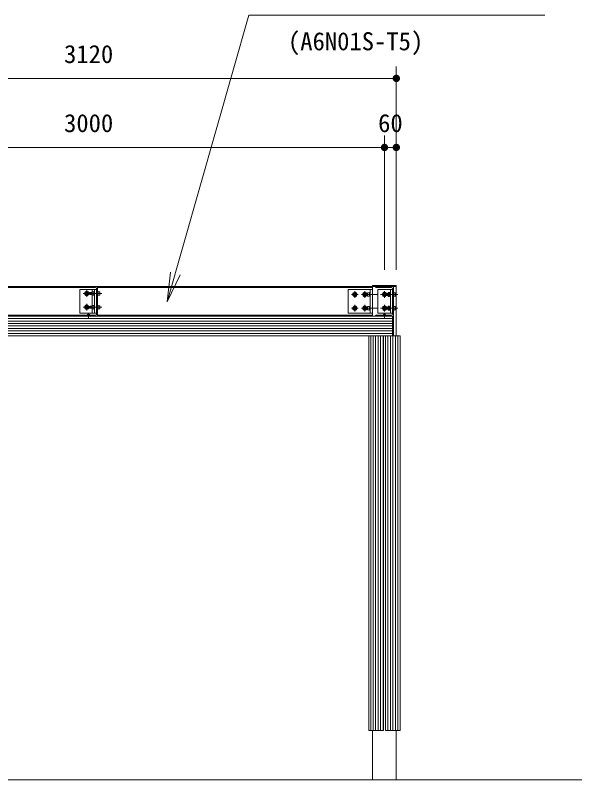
# Model space of a CAD drawing. Units: millimetres at full size, sheet at 1:50. Extents: x -1000 to 22000, y -750 to 15600.
# Drawn here: x 14527 to 17399, y 3684 to 7559 of the extents above; entities that cross this region are included whole.
import ezdxf
from ezdxf.enums import TextEntityAlignment as Align

# ---------------------------------------------------------------- set-up
doc = ezdxf.new("R2010")
doc.units = ezdxf.units.MM
doc.header["$LTSCALE"] = 50
for name, color, linetype, lineweight in [('D-STR', 1, 'Continuous', 13), ('D-STR-DIM', 7, 'Continuous', 13), ('D-STR-HTXT', 7, 'Continuous', 13)]:
    doc.layers.add(name, color=color, linetype=linetype, lineweight=lineweight)
doc.styles.add('ＭＳ ゴシック', font='')
doc.styles.get('ＭＳ ゴシック').set_extended_font_data('MS Gothic')

# ---------------------------------------------------------------- blocks, each defined once
blk = doc.blocks.new('filled_dot')
at = {"color": 0, "linetype": 'Continuous', "lineweight": -2, "const_width": 1.25}
blk.add_lwpolyline([(-0.625, 0, 1), (0.625, 0, 1)], format="xyb", close=True, dxfattribs=at)
blk = doc.blocks.new('open_arrow')
at = {"color": 0, "linetype": 'Continuous', "lineweight": -2}
blk.add_lwpolyline([(7.5, 1.25), (0, 0), (7.5, -1.25)], dxfattribs=at)

msp = doc.modelspace()

# ---------------------------------------------------------------- linework, layer by layer
at = {"layer": 'D-STR'}
for p, q in [((16338.6, 6184.39), (13458.6, 6184.39)), ((14853.6, 6179.89), (13458.6, 6179.89)), ((14943.6, 6184.39), (14853.6, 6184.39)), ((14853.6, 6184.39), (14853.6, 6181.89)), ((14939.1, 6169.39), (14854.1, 6169.39)), ((14854.1, 6049.39), (14854.1, 6169.39)), ((14934.1, 6179.89), (14855.6, 6179.89)), ((14888.6, 6132.39), (14888.6, 6166.39)), ((14917.1, 6156.91), (14917.1, 6169.39)), ((14929.1, 6049.39), (14929.1, 6169.39)), ((14939.1, 6174.89), (14939.1, 6043.89)), ((14939.1, 6169.39), (14939.1, 6049.39)), ((14943.6, 6184.39), (14943.6, 6034.39)), ((16338.6, 6179.89), (14943.6, 6179.89)), ((16213.6, 6169.39), (16213.6, 6049.39)), ((16213.6, 6169.39), (16338.6, 6169.39)), ((16248.6, 6161.39), (16248.6, 6127.39)), ((16298.6, 6161.39), (16298.6, 6127.39)), ((16326.6, 6169.39), (16326.6, 6049.39)), ((16338.6, 6189.39), (16458.6, 6189.39)), ((16338.6, 6189.39), (16338.6, 6034.39)), ((16338.6, 6184.39), (16458.6, 6184.39)), ((16443.6, 6184.39), (16353.6, 6184.39)), ((16353.6, 6184.39), (16353.6, 6181.89)), ((16434.1, 6179.89), (16355.6, 6179.89)), ((16439.1, 6169.39), (16364.1, 6169.39)), ((16364.1, 6169.39), (16364.1, 6049.39)), ((16398.6, 6161.39), (16398.6, 6127.39)), ((16428.6, 6169.39), (16428.6, 6049.39)), ((16439.1, 6174.89), (16439.1, 6043.89)), ((16439.1, 6169.39), (16439.1, 6049.39)), ((16443.6, 6184.39), (16443.6, 6034.39)), ((16458.6, 6189.39), (16458.6, 5934.39)), ((14964.68, 6149.39), (14871.6, 6149.39)), ((14880.11, 6154.29), (14888.6, 6159.19)), ((14880.11, 6144.49), (14880.11, 6154.29)), ((14888.6, 6139.59), (14880.11, 6144.49)), ((14888.6, 6159.19), (14897.09, 6154.29)), ((14897.09, 6144.49), (14888.6, 6139.59)), ((14897.09, 6154.29), (14897.09, 6144.49)), ((14906.4, 6154.39), (14905.2, 6153.19)), ((14905.2, 6145.59), (14905.2, 6153.19)), ((14906.4, 6144.39), (14905.2, 6145.59)), ((14906.4, 6144.39), (14906.4, 6154.39)), ((14906.4, 6154.39), (14917, 6154.39)), ((14917, 6144.39), (14906.4, 6144.39)), ((14917.75, 6157.87), (14917, 6156.76)), ((14917, 6156.76), (14917, 6142.01)), ((14917.75, 6149.39), (14917, 6151.78)), ((14917.75, 6149.39), (14917, 6147)), ((14917.75, 6140.9), (14917, 6142.01)), ((14917.1, 6086.91), (14917.1, 6141.86)), ((14925, 6157.87), (14917.75, 6157.87)), ((14925, 6149.39), (14917.75, 6149.39)), ((14925, 6140.9), (14917.75, 6140.9)), ((14925, 6158.59), (14925, 6140.19)), ((14925, 6158.59), (14927.5, 6158.59)), ((14925, 6149.39), (14927.5, 6151.89)), ((14927.5, 6149.39), (14925, 6146.89)), ((14927.5, 6140.19), (14925, 6140.19)), ((14929.1, 6160.39), (14927.5, 6160.39)), ((14927.5, 6160.39), (14927.5, 6138.39)), ((14927.5, 6138.39), (14929.1, 6138.39)), ((14929.1, 6138.39), (14929.1, 6160.39)), ((14943.6, 6160.39), (14945.2, 6160.39)), ((14943.6, 6138.39), (14943.6, 6160.39)), ((14945.2, 6138.39), (14943.6, 6138.39)), ((14945.2, 6160.39), (14945.2, 6138.39)), ((14945.2, 6157.39), (14954.6, 6157.39)), ((14945.2, 6141.39), (14945.2, 6157.39)), ((14954.6, 6141.39), (14945.2, 6141.39)), ((14954.6, 6157.39), (14954.6, 6141.39)), ((14955.2, 6156.52), (14954.6, 6157.39)), ((14955.2, 6142.25), (14954.6, 6141.39)), ((14955.2, 6156.52), (14955.2, 6142.25)), ((16265.6, 6144.39), (16231.6, 6144.39)), ((16248.6, 6154.19), (16240.11, 6149.29)), ((16240.11, 6149.29), (16240.11, 6139.49)), ((16240.11, 6139.49), (16248.6, 6134.59)), ((16257.09, 6149.29), (16248.6, 6154.19)), ((16248.6, 6134.59), (16257.09, 6139.49)), ((16257.09, 6139.49), (16257.09, 6149.29)), ((16315.6, 6144.39), (16281.6, 6144.39)), ((16298.6, 6154.19), (16290.11, 6149.29)), ((16290.11, 6149.29), (16290.11, 6139.49)), ((16290.11, 6139.49), (16298.6, 6134.59)), ((16307.09, 6149.29), (16298.6, 6154.19)), ((16298.6, 6134.59), (16307.09, 6139.49)), ((16307.09, 6139.49), (16307.09, 6149.29)), ((16365.43, 6144.39), (16308.34, 6144.39)), ((16312.5, 6151.52), (16313.1, 6152.39)), ((16312.5, 6137.25), (16312.5, 6151.52)), ((16312.5, 6137.25), (16313.1, 6136.39)), ((16313.1, 6152.39), (16322.5, 6152.39)), ((16313.1, 6136.39), (16313.1, 6152.39)), ((16322.5, 6136.39), (16313.1, 6136.39)), ((16325, 6153.59), (16322.5, 6153.59)), ((16322.5, 6135.19), (16322.5, 6153.59)), ((16322.5, 6152.39), (16322.5, 6136.39)), ((16325, 6144.39), (16322.5, 6146.89)), ((16322.5, 6144.39), (16325, 6141.89)), ((16322.5, 6135.19), (16325, 6135.19)), ((16325, 6155.39), (16326.6, 6155.39)), ((16325, 6133.39), (16325, 6155.39)), ((16326.6, 6133.39), (16325, 6133.39)), ((16326.6, 6155.39), (16326.6, 6133.39)), ((16465.89, 6144.39), (16378.78, 6144.39)), ((16398.6, 6149.09), (16394.53, 6146.74)), ((16394.53, 6146.74), (16394.53, 6142.04)), ((16394.53, 6142.04), (16398.6, 6139.69)), ((16402.67, 6146.74), (16398.6, 6149.09)), ((16398.6, 6139.69), (16402.67, 6142.04)), ((16402.67, 6142.04), (16402.67, 6146.74)), ((16407.9, 6149.39), (16406.7, 6148.19)), ((16406.7, 6140.59), (16406.7, 6148.19)), ((16407.9, 6139.39), (16406.7, 6140.59)), ((16407.9, 6149.39), (16416.5, 6149.39)), ((16407.9, 6139.39), (16407.9, 6149.39)), ((16416.5, 6139.39), (16407.9, 6139.39)), ((16417.25, 6154.19), (16416.5, 6153.08)), ((16416.5, 6153.08), (16416.5, 6135.7)), ((16417.25, 6149.29), (16416.5, 6150.4)), ((16417.25, 6149.29), (16416.5, 6146.9)), ((16417.25, 6139.49), (16416.5, 6141.88)), ((16417.25, 6139.49), (16416.5, 6138.38)), ((16417.25, 6134.59), (16416.5, 6135.7)), ((16424.5, 6154.19), (16417.25, 6154.19)), ((16424.5, 6149.29), (16417.25, 6149.29)), ((16424.5, 6139.49), (16417.25, 6139.49)), ((16424.5, 6134.59), (16417.25, 6134.59)), ((16424.5, 6154.19), (16424.5, 6134.59)), ((16424.5, 6153.59), (16427, 6153.59)), ((16424.5, 6144.39), (16427, 6146.89)), ((16427, 6144.39), (16424.5, 6141.89)), ((16427, 6135.19), (16424.5, 6135.19)), ((16428.6, 6155.39), (16427, 6155.39)), ((16427, 6155.39), (16427, 6133.39)), ((16427, 6133.39), (16428.6, 6133.39)), ((16428.6, 6133.39), (16428.6, 6155.39)), ((16443.6, 6155.39), (16445.2, 6155.39)), ((16443.6, 6133.39), (16443.6, 6155.39)), ((16445.2, 6133.39), (16443.6, 6133.39)), ((16445.2, 6155.39), (16445.2, 6133.39)), ((16445.2, 6136.39), (16445.2, 6152.39)), ((16445.2, 6152.39), (16454.6, 6152.39)), ((16454.6, 6136.39), (16445.2, 6136.39)), ((16455.2, 6151.52), (16454.6, 6152.39)), ((16454.6, 6152.39), (16454.6, 6136.39)), ((16455.2, 6137.25), (16454.6, 6136.39)), ((16455.2, 6151.52), (16455.2, 6137.25)), ((14880.11, 6084.29), (14888.6, 6089.19)), ((14880.11, 6074.49), (14880.11, 6084.29)), ((14888.6, 6062.39), (14888.6, 6096.39)), ((14888.6, 6089.19), (14897.09, 6084.29)), ((14897.09, 6084.29), (14897.09, 6074.49)), ((14906.4, 6084.39), (14905.2, 6083.19)), ((14906.4, 6084.39), (14917, 6084.39)), ((14906.4, 6074.39), (14906.4, 6084.39)), ((14917.75, 6087.87), (14917, 6086.76)), ((14917, 6086.76), (14917, 6072.01)), ((14925, 6087.87), (14917.75, 6087.87)), ((14925, 6088.59), (14925, 6070.19)), ((14925, 6088.59), (14927.5, 6088.59)), ((14929.1, 6090.39), (14927.5, 6090.39)), ((14927.5, 6090.39), (14927.5, 6068.39)), ((14929.1, 6068.39), (14929.1, 6090.39)), ((14943.6, 6068.39), (14943.6, 6090.39)), ((14943.6, 6090.39), (14945.2, 6090.39)), ((14945.2, 6090.39), (14945.2, 6068.39)), ((14945.2, 6087.39), (14954.6, 6087.39)), ((14945.2, 6071.39), (14945.2, 6087.39)), ((14954.6, 6087.39), (14954.6, 6071.39)), ((14955.2, 6086.52), (14954.6, 6087.39)), ((14955.2, 6086.52), (14955.2, 6072.25)), ((16240.11, 6079.29), (16248.6, 6084.19)), ((16248.6, 6057.39), (16248.6, 6091.39)), ((16248.6, 6084.19), (16257.09, 6079.29)), ((16290.11, 6079.29), (16298.6, 6084.19)), ((16298.6, 6057.39), (16298.6, 6091.39)), ((16298.6, 6084.19), (16307.09, 6079.29)), ((16325, 6085.39), (16326.6, 6085.39)), ((16325, 6063.39), (16325, 6085.39)), ((16326.6, 6085.39), (16326.6, 6063.39)), ((16398.6, 6057.39), (16398.6, 6091.39)), ((16417.25, 6084.19), (16416.5, 6083.08)), ((16424.5, 6084.19), (16417.25, 6084.19)), ((16424.5, 6084.19), (16424.5, 6064.59)), ((16428.6, 6085.39), (16427, 6085.39)), ((16427, 6085.39), (16427, 6063.39)), ((16428.6, 6063.39), (16428.6, 6085.39)), ((16443.6, 6085.39), (16445.2, 6085.39)), ((16443.6, 6063.39), (16443.6, 6085.39)), ((16445.2, 6085.39), (16445.2, 6063.39)), ((14939.1, 6049.39), (14854.1, 6049.39)), ((14964.68, 6079.39), (14871.6, 6079.39)), ((14888.6, 6069.59), (14880.11, 6074.49)), ((14897.09, 6074.49), (14888.6, 6069.59)), ((14898.6, 6047.36), (14898.6, 6022.64)), ((14905.2, 6075.59), (14905.2, 6083.19)), ((14906.4, 6074.39), (14905.2, 6075.59)), ((14917, 6074.39), (14906.4, 6074.39)), ((14917.75, 6079.39), (14917, 6081.78)), ((14917.75, 6079.39), (14917, 6077)), ((14917.75, 6070.9), (14917, 6072.01)), ((14917.1, 6049.39), (14917.1, 6071.86)), ((14925, 6079.39), (14917.75, 6079.39)), ((14925, 6070.9), (14917.75, 6070.9)), ((14925, 6079.39), (14927.5, 6081.89)), ((14927.5, 6079.39), (14925, 6076.89)), ((14927.5, 6070.19), (14925, 6070.19)), ((14927.5, 6068.39), (14929.1, 6068.39)), ((14945.2, 6068.39), (14943.6, 6068.39)), ((14954.6, 6071.39), (14945.2, 6071.39)), ((14955.2, 6072.25), (14954.6, 6071.39)), ((16213.6, 6049.39), (16338.6, 6049.39)), ((16265.6, 6074.39), (16231.6, 6074.39)), ((16240.11, 6069.49), (16240.11, 6079.29)), ((16248.6, 6064.59), (16240.11, 6069.49)), ((16257.09, 6069.49), (16248.6, 6064.59)), ((16257.09, 6079.29), (16257.09, 6069.49)), ((16315.6, 6074.39), (16281.6, 6074.39)), ((16290.11, 6069.49), (16290.11, 6079.29)), ((16298.6, 6064.59), (16290.11, 6069.49)), ((16307.09, 6069.49), (16298.6, 6064.59)), ((16307.09, 6079.29), (16307.09, 6069.49)), ((16365.43, 6074.39), (16308.34, 6074.39)), ((16312.5, 6081.52), (16313.1, 6082.39)), ((16312.5, 6067.25), (16312.5, 6081.52)), ((16312.5, 6067.25), (16313.1, 6066.39)), ((16313.1, 6082.39), (16322.5, 6082.39)), ((16313.1, 6066.39), (16313.1, 6082.39)), ((16322.5, 6066.39), (16313.1, 6066.39)), ((16325, 6083.59), (16322.5, 6083.59)), ((16322.5, 6065.19), (16322.5, 6083.59)), ((16322.5, 6082.39), (16322.5, 6066.39)), ((16325, 6074.39), (16322.5, 6076.89)), ((16322.5, 6074.39), (16325, 6071.89)), ((16322.5, 6065.19), (16325, 6065.19)), ((16326.6, 6063.39), (16325, 6063.39)), ((16439.1, 6049.39), (16364.1, 6049.39)), ((16465.89, 6074.39), (16378.78, 6074.39)), ((16398.6, 6079.09), (16394.53, 6076.74)), ((16394.53, 6076.74), (16394.53, 6072.04)), ((16394.53, 6072.04), (16398.6, 6069.69)), ((16402.67, 6076.74), (16398.6, 6079.09)), ((16398.6, 6069.69), (16402.67, 6072.04)), ((16398.6, 6047.36), (16398.6, 6022.64)), ((16402.67, 6072.04), (16402.67, 6076.74)), ((16407.9, 6079.39), (16406.7, 6078.19)), ((16406.7, 6070.59), (16406.7, 6078.19)), ((16407.9, 6069.39), (16406.7, 6070.59)), ((16407.9, 6079.39), (16416.5, 6079.39)), ((16407.9, 6069.39), (16407.9, 6079.39)), ((16416.5, 6069.39), (16407.9, 6069.39)), ((16416.5, 6083.08), (16416.5, 6065.7)), ((16417.25, 6079.29), (16416.5, 6080.4)), ((16417.25, 6079.29), (16416.5, 6076.9)), ((16417.25, 6069.49), (16416.5, 6071.88)), ((16417.25, 6069.49), (16416.5, 6068.38)), ((16417.25, 6064.59), (16416.5, 6065.7)), ((16424.5, 6079.29), (16417.25, 6079.29)), ((16424.5, 6069.49), (16417.25, 6069.49)), ((16424.5, 6064.59), (16417.25, 6064.59)), ((16424.5, 6083.59), (16427, 6083.59)), ((16424.5, 6074.39), (16427, 6076.89)), ((16427, 6074.39), (16424.5, 6071.89)), ((16427, 6065.19), (16424.5, 6065.19)), ((16427, 6063.39), (16428.6, 6063.39)), ((16445.2, 6063.39), (16443.6, 6063.39)), ((16445.2, 6066.39), (16445.2, 6082.39)), ((16445.2, 6082.39), (16454.6, 6082.39)), ((16454.6, 6066.39), (16445.2, 6066.39)), ((16455.2, 6081.52), (16454.6, 6082.39)), ((16454.6, 6082.39), (16454.6, 6066.39)), ((16455.2, 6067.25), (16454.6, 6066.39)), ((16455.2, 6081.52), (16455.2, 6067.25)), ((16443.6, 6034.39), (13353.6, 6034.39)), ((13358.6, 6034.38), (16438.6, 6034.38)), ((13358.6, 6021.88), (16438.6, 6021.88)), ((13358.6, 6009.38), (16438.6, 6009.38)), ((14853.6, 6038.89), (13458.6, 6038.89)), ((14853.6, 6036.89), (14853.6, 6034.39)), ((14943.6, 6034.39), (14853.6, 6034.39)), ((14934.1, 6038.89), (14855.6, 6038.89)), ((14905.1, 6039.89), (14892.1, 6039.89)), ((14892.1, 6039.89), (14892.1, 6038.89)), ((14892.1, 6038.89), (14905.1, 6038.89)), ((14893.35, 6040.69), (14893.35, 6039.89)), ((14903.85, 6040.69), (14893.35, 6040.69)), ((14900.36, 6043.89), (14896.84, 6043.89)), ((14903.85, 6040.69), (14903.85, 6039.89)), ((14905.1, 6038.89), (14905.1, 6039.89)), ((16338.6, 6038.89), (14943.6, 6038.89)), ((16353.6, 6036.89), (16353.6, 6034.39)), ((16443.6, 6034.39), (16353.6, 6034.39)), ((16434.1, 6038.89), (16355.6, 6038.89)), ((16392.1, 6039.89), (16392.1, 6038.89)), ((16405.1, 6039.89), (16392.1, 6039.89)), ((16392.1, 6038.89), (16405.1, 6038.89)), ((16393.35, 6040.69), (16393.35, 6039.89)), ((16403.85, 6040.69), (16393.35, 6040.69)), ((16400.36, 6043.89), (16396.84, 6043.89)), ((16403.85, 6040.69), (16403.85, 6039.89)), ((16405.1, 6038.89), (16405.1, 6039.89)), ((16438.6, 5934.39), (16438.6, 6034.39)), ((16443.6, 5934.39), (16443.6, 6034.39)), ((13358.6, 5996.88), (16438.6, 5996.88)), ((13358.6, 5984.38), (16438.6, 5984.38)), ((13358.6, 5971.88), (16438.6, 5971.88)), ((16443.6, 5934.39), (13353.6, 5934.39)), ((13358.6, 5959.38), (16438.6, 5959.38)), ((13358.6, 5946.88), (16438.6, 5946.88)), ((16318.6, 3934.39), (16318.6, 5934.39)), ((16393.6, 5934.39), (16318.6, 5934.39)), ((16328.6, 3934.39), (16328.6, 5934.39)), ((16341.1, 3934.39), (16341.1, 5934.39)), ((16353.6, 3934.39), (16353.6, 5934.39)), ((16366.1, 3934.39), (16366.1, 5934.39)), ((16378.6, 3934.39), (16378.6, 5934.39)), ((16391.1, 3934.39), (16391.1, 5934.39)), ((16393.6, 3934.39), (16393.6, 5934.39)), ((16403.6, 3934.39), (16403.6, 5934.39)), ((16403.6, 3934.39), (16403.6, 5934.39)), ((16403.6, 5934.39), (16478.6, 5934.39)), ((16416.1, 3934.39), (16416.1, 5934.39)), ((16428.6, 3934.39), (16428.6, 5934.39)), ((16441.1, 3934.39), (16441.1, 5934.39)), ((16453.6, 3934.39), (16453.6, 5934.39)), ((16466.1, 3934.39), (16466.1, 5934.39)), ((16478.6, 3934.39), (16478.6, 5934.39)), ((16393.6, 3934.39), (16318.6, 3934.39)), ((16338.6, 3934.39), (16338.6, 3684.39)), ((16403.6, 3934.39), (16478.6, 3934.39)), ((16458.6, 3934.39), (16458.6, 3684.39)), ((12398.6, 3684.39), (17398.6, 3684.39))]:
    msp.add_line(p, q, dxfattribs=at)
for centre, radius in [((14888.6, 6149.39), 11), ((14888.6, 6149.39), 8.49), ((14888.6, 6149.39), 5), ((16248.6, 6144.39), 11), ((16248.6, 6144.39), 8.49), ((16248.6, 6144.39), 5), ((16298.6, 6144.39), 11), ((16298.6, 6144.39), 8.49), ((16298.6, 6144.39), 5), ((14888.6, 6079.39), 11), ((14888.6, 6079.39), 8.49), ((14888.6, 6079.39), 5), ((16248.6, 6074.39), 11), ((16298.6, 6074.39), 11), ((16248.6, 6074.39), 8.49), ((16248.6, 6074.39), 5), ((16298.6, 6074.39), 8.49), ((16298.6, 6074.39), 5)]:
    msp.add_circle(centre, radius, dxfattribs=at)
for centre, radius, start, end in [((14855.6, 6181.89), 2, 180, 270), ((14934.1, 6174.89), 5, 0, 90), ((16355.6, 6181.89), 2, 180, 270), ((16434.1, 6174.89), 5, 0, 90), ((16398.6, 6144.39), 11, 27.03569, 332.96431), ((16398.6, 6144.39), 9.2, 25.70114, 334.29886), ((16398.6, 6074.39), 11, 27.03569, 332.96431), ((16398.6, 6074.39), 9.2, 25.70114, 334.29886), ((14855.6, 6036.89), 2, 90, 180), ((14896.84, 6040.39), 3.5, 90, 175.0829), ((14900.36, 6040.39), 3.5, 4.9171, 90), ((14934.1, 6043.89), 5, 270, 0), ((16355.6, 6036.89), 2, 90, 180), ((16396.84, 6040.39), 3.5, 90, 175.0829), ((16400.36, 6040.39), 3.5, 4.9171, 90), ((16434.1, 6043.89), 5, 270, 0)]:
    msp.add_arc(centre, radius, start, end, dxfattribs=at)
at = {"layer": 'D-STR-DIM'}
for p, q in [((16458.6, 6269.39), (16458.6, 7299.39)), ((16458.6, 7239.39), (13338.6, 7239.39)), ((16398.6, 6269.39), (16398.6, 6949.39)), ((16398.6, 6269.39), (16398.6, 6949.39)), ((16458.6, 6269.39), (16458.6, 6949.39)), ((13398.6, 6889.39), (16398.6, 6889.39)), ((16398.6, 6889.39), (16458.6, 6889.39))]:
    msp.add_line(p, q, dxfattribs=at)
at = {"layer": 'D-STR-HTXT'}
msp.add_lwpolyline([(15297.34, 6106.17), (15711.16, 7559.37), (15861.16, 7559.37), (17212.05, 7559.37)], dxfattribs=at)

# ---------------------------------------------------------------- block references
at = {"layer": 'D-STR-DIM', "xscale": 15, "yscale": 15, "rotation": 180}
for p in [(16458.6, 7239.39), (16398.6, 6889.39), (16458.6, 6889.39)]:
    msp.add_blockref('filled_dot', p, dxfattribs=at)
at = {"layer": 'D-STR-DIM', "xscale": 15, "yscale": 15}
msp.add_blockref('filled_dot', (16398.6, 6889.39), dxfattribs=at)
at = {"layer": 'D-STR-HTXT', "xscale": 20, "yscale": 20, "rotation": 74.1}
msp.add_blockref('open_arrow', (15297.34, 6106.17), dxfattribs=at)

# ---------------------------------------------------------------- texts
at = {"layer": 'D-STR-DIM', "style": 'ＭＳ ゴシック'}
for s, p in [('3120', (14898.6, 7408.78)), ('3000', (14898.6, 7058.78)), ('60', (16428.6, 7058.78))]:
    msp.add_text(s, height=91.64, dxfattribs=at).set_placement(p, align=Align.TOP_CENTER)
at = {"layer": 'D-STR-HTXT', "style": 'ＭＳ ゴシック'}
msp.add_text('(A6N01S-T5)', height=91.64, dxfattribs=at).set_placement((15909.22, 7473.53), align=Align.TOP_LEFT)

doc.saveas('drawing.dxf')
